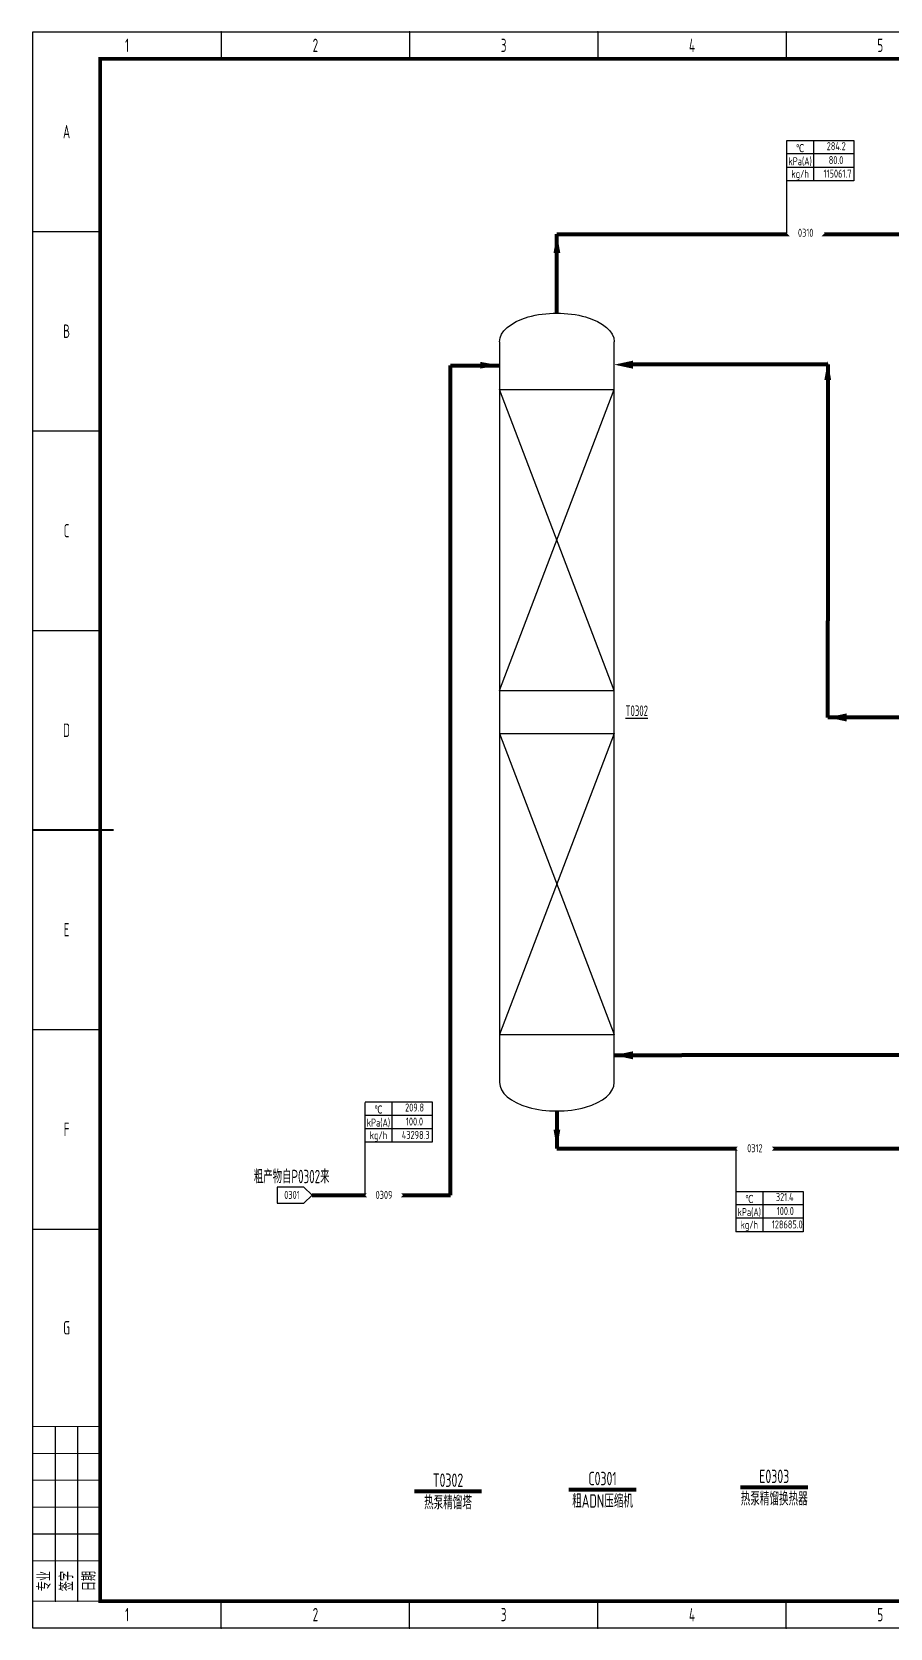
# Model space of a CAD drawing. Header units: millimetres. Extents: x 442 to 10185, y 1370 to 5122.
# Drawn here: x 2058 to 2378, y 2166 to 2760 of the extents above; entities that cross this region are included whole.
import ezdxf

# ---------------------------------------------------------------- set-up
doc = ezdxf.new("R2010")
doc.units = ezdxf.units.MM
doc.set_wipeout_variables(frame=1)
for name, color, linetype, lineweight in [('01-主物流线-粗实线', 132, 'Continuous', 80), ('04-设备内部件-细实线', 181, 'Continuous', 25), ('05-图框与标题栏', 7, 'Continuous', 25), ('07-箭头', 7, 'Continuous', 25), ('09-文本', 7, 'Continuous', 25), ('10-流股代号', 21, 'Continuous', 25), ('12-设备位号线', 7, 'Continuous', 80), ('15-物流表及物流信息标识', 7, 'Continuous', 25), ('17-文字（修改）', 7, 'Continuous', 15)]:
    doc.layers.add(name, color=color, linetype=linetype, lineweight=lineweight)
doc.layers.add('TITLE', color=7, linetype='Continuous')
doc.styles.add('3-gbcbig', font='gbenor.shx', dxfattribs={"width": 0.7, "height": 3, "bigfont": 'gbcbig.shx'})
doc.styles.add('5-gbcbig', font='gbenor.shx', dxfattribs={"width": 0.7, "height": 5, "bigfont": 'gbcbig.shx'})
doc.styles.add('工程字', font='gbenor.shx', dxfattribs={"bigfont": 'gbcbig.shx'})

# ---------------------------------------------------------------- blocks, each defined once
blk = doc.blocks.new('箭头')
at = {"layer": '07-箭头'}
blk.add_lwpolyline([(0, 0, 0, 2.5, 0), (-7, 0, 2.5, 2.5, 0)], format="xyseb", dxfattribs=at)

msp = doc.modelspace()

# ---------------------------------------------------------------- linework, layer by layer
for p, q in [((2232.19, 2644.91), (2232.19, 2369.32)), ((2274.85, 2369.32), (2274.85, 2644.91)), ((2159.37, 2330.37), (2149.37, 2330.37)), ((2149.37, 2330.37), (2149.37, 2324.37)), ((2162.37, 2327.37), (2159.37, 2330.37)), ((2149.37, 2324.37), (2159.37, 2324.37)), ((2159.37, 2324.37), (2162.37, 2327.37))]:
    msp.add_line(p, q)
for points in [[(2274.85, 2636.4, 0, 3, 0), (2281.85, 2636.4, 3, 3, 0)], [(2354.34, 2505.11, 0, 3, 0), (2361.34, 2505.11, 3, 3, 0)], [(2274.85, 2379.39, 0, 3, 0), (2281.85, 2379.39, 3, 3, 0)]]:
    msp.add_lwpolyline(points, format="xyseb")
at = {"extrusion": (0, 0, -1)}
msp.add_ellipse((2253.52, 2644.91), major_axis=(-21.33, 0), ratio=0.5, start_param=0, end_param=3.141593, dxfattribs=at)
msp.add_ellipse((2253.52, 2369.32), major_axis=(-21.33, 0), ratio=0.5, start_param=0, end_param=3.141593)
at = {"layer": '01-主物流线-粗实线'}
for p, q in [((2253.52, 2655.58), (2253.52, 2685.01)), ((2253.52, 2685.01), (2389.14, 2685.01)), ((2213.97, 2636.1), (2232.19, 2636.14)), ((2213.97, 2327.37), (2213.97, 2636.1)), ((2354.34, 2636.4), (2281.85, 2636.4)), ((2354.34, 2636.43), (2354.34, 2541.03)), ((2354.34, 2505.11), (2354.34, 2541.03)), ((2417.04, 2505.11), (2354.34, 2505.11)), ((2274.85, 2379.39), (2299.97, 2379.39)), ((2584.12, 2379.39), (2299.97, 2379.39)), ((2253.52, 2358.66), (2253.52, 2344.68)), ((2253.52, 2344.68), (2536.35, 2344.68)), ((2162.37, 2327.37), (2213.97, 2327.37))]:
    msp.add_line(p, q, dxfattribs=at)
at = {"layer": '04-设备内部件-细实线'}
for p, q in [((2232.19, 2627.16), (2274.85, 2627.16)), ((2232.19, 2515.11), (2274.85, 2627.16)), ((2274.85, 2515.11), (2232.19, 2627.16)), ((2232.19, 2515.11), (2274.85, 2515.11)), ((2232.19, 2499.13), (2274.85, 2499.13)), ((2232.19, 2499.13), (2274.85, 2387.07)), ((2274.85, 2499.13), (2232.19, 2387.07)), ((2232.19, 2387.07), (2274.85, 2387.07))]:
    msp.add_line(p, q, dxfattribs=at)
at = {"layer": '05-图框与标题栏'}
for p, q in [((2128.59, 2760.23), (2128.59, 2750.23)), ((2198.67, 2760.23), (2198.67, 2750.23)), ((2268.75, 2760.23), (2268.75, 2750.23)), ((2338.84, 2760.23), (2338.84, 2750.23)), ((2058.5, 2685.98), (2083.5, 2685.98)), ((2058.5, 2611.73), (2083.5, 2611.73)), ((2058.5, 2537.48), (2083.5, 2537.48)), ((2058.5, 2388.98), (2083.5, 2388.98)), ((2058.5, 2314.73), (2083.5, 2314.73)), ((2066.84, 2176.23), (2066.84, 2241.23)), ((2075.17, 2176.23), (2075.17, 2241.23)), ((2128.59, 2166.23), (2128.59, 2176.23)), ((2198.67, 2166.23), (2198.67, 2176.23)), ((2268.75, 2166.23), (2268.75, 2176.23)), ((2338.84, 2166.23), (2338.84, 2176.23))]:
    msp.add_line(p, q, dxfattribs=at)
at = {"layer": '05-图框与标题栏', "const_width": 1.4}
msp.add_lwpolyline([(2083.5, 2750.23), (2083.5, 2176.23), (2889.5, 2176.23), (2889.5, 2750.23)], close=True, dxfattribs=at)
at = {"layer": '05-图框与标题栏'}
for points, const_width in [([(2058.5, 2463.23), (2088.5, 2463.23)], 0.8), ([(2083.5, 2241.23), (2058.5, 2241.23)], 0.4), ([(2083.5, 2231.23), (2058.5, 2231.23)], 0.4), ([(2083.5, 2221.23), (2058.5, 2221.23)], 0.4), ([(2083.5, 2211.23), (2058.5, 2211.23)], 0.4), ([(2083.5, 2201.23), (2058.5, 2201.23)], 0.4), ([(2083.5, 2191.23), (2058.5, 2191.23)], 0.4), ([(2083.5, 2176.23), (2058.5, 2176.23)], 0.4)]:
    msp.add_lwpolyline(points, dxfattribs=dict(at, const_width=const_width))
for p in [(2128.59, 2760.23), (2128.59, 2760.23), (2128.59, 2760.23), (2198.67, 2760.23), (2198.67, 2760.23), (2198.67, 2760.23), (2268.75, 2760.23), (2268.75, 2760.23), (2268.75, 2760.23), (2338.84, 2760.23), (2338.84, 2760.23), (2338.84, 2760.23), (2066.84, 2176.23), (2075.17, 2176.23), (2128.59, 2166.23), (2198.67, 2166.23), (2268.75, 2166.23), (2338.84, 2166.23)]:
    msp.add_point(p, dxfattribs=at)
at = {"layer": '12-设备位号线'}
for p, q in [((2225.48, 2217.11), (2200.48, 2217.11)), ((2283.01, 2217.73), (2258.01, 2217.73)), ((2346.91, 2218.54), (2321.91, 2218.54))]:
    msp.add_line(p, q, dxfattribs=at)
at = {"layer": '15-物流表及物流信息标识'}
for p, q in [((2339.05, 2719.81), (2364.05, 2719.81)), ((2364.05, 2714.81), (2339.05, 2714.81)), ((2349.05, 2719.81), (2349.05, 2704.81)), ((2364.05, 2719.81), (2364.05, 2704.81)), ((2364.05, 2709.81), (2339.05, 2709.81)), ((2364.05, 2704.81), (2339.05, 2704.81)), ((2182.09, 2362.04), (2207.09, 2362.04)), ((2192.09, 2362.04), (2192.09, 2347.04)), ((2207.09, 2362.04), (2207.09, 2347.04)), ((2207.09, 2357.04), (2182.09, 2357.04)), ((2207.09, 2352.04), (2182.09, 2352.04)), ((2207.09, 2347.04), (2182.09, 2347.04)), ((2320.13, 2328.73), (2345.13, 2328.73)), ((2330.13, 2328.73), (2330.13, 2313.73)), ((2345.13, 2328.73), (2345.13, 2313.73)), ((2345.13, 2323.73), (2320.13, 2323.73)), ((2345.13, 2318.73), (2320.13, 2318.73)), ((2345.13, 2313.73), (2320.13, 2313.73))]:
    msp.add_line(p, q, dxfattribs=at)
at = {"layer": 'TITLE'}
for p, q in [((2058.5, 2760.23), (2899.5, 2760.23)), ((2058.5, 2166.23), (2058.5, 2760.23)), ((2899.5, 2166.23), (2058.5, 2166.23))]:
    msp.add_line(p, q, dxfattribs=at)

# ---------------------------------------------------------------- block references
at = {"layer": '07-箭头'}
for p, rotation in [((2253.52, 2685.01), 90), ((2354.34, 2637.74), 90), ((2253.52, 2344.68), 270)]:
    msp.add_blockref('箭头', p, dxfattribs=dict(at, rotation=rotation))
msp.add_blockref('箭头', (2232.01, 2636.18), dxfattribs=at)

# ---------------------------------------------------------------- texts
at = {"insert": (2283.24, 2507.6), "char_height": 3.955, "attachment_point": 5, "style": '3-gbcbig'}
msp.add_mtext_dynamic_manual_height_columns('{\\LT0302}', width=16.7749, gutter_width=46.14, heights=[16.01], dxfattribs=at)
at = {"layer": '05-图框与标题栏', "char_height": 5, "attachment_point": 5, "style": '5-gbcbig'}
for s, width, gutter_width, insert in [('1', 70.0833, 25, (2093.55, 2755.23)), ('2', 70.0833, 12.5, (2163.63, 2755.23)), ('3', 70.0833, 25, (2233.71, 2755.23)), ('4', 70.0833, 25, (2303.8, 2755.23)), ('5', 70.0833, 25, (2373.88, 2755.23)), ('A', 25, 25, (2071, 2723.1)), ('B', 25, 25, (2071, 2648.85)), ('C', 25, 25, (2071, 2574.6)), ('D', 25, 25, (2071, 2500.35)), ('E', 25, 25, (2071, 2426.1)), ('F', 25, 25, (2071, 2351.85)), ('G', 25, 25, (2071, 2277.98)), ('1', 70.0833, 25, (2093.55, 2171.23)), ('2', 70.0833, 25, (2163.63, 2171.23)), ('3', 70.0833, 25, (2233.71, 2171.23)), ('4', 70.0833, 25, (2303.8, 2171.23)), ('5', 70.0833, 25, (2373.88, 2171.23))]:
    msp.add_mtext_dynamic_manual_height_columns(s, width=width, gutter_width=gutter_width, heights=[0], dxfattribs=dict(at, insert=insert))
at = {"layer": '05-图框与标题栏', "char_height": 5, "attachment_point": 5, "rotation": 90, "style": '工程字'}
for s, insert in [('专业', (2062.67, 2183.73)), ('签字', (2071, 2183.73)), ('日期', (2079.34, 2183.73))]:
    msp.add_mtext_dynamic_manual_height_columns(s, width=8.3333, gutter_width=25, heights=[0], dxfattribs=dict(at, insert=insert))
at = {"layer": '09-文本'}
for s, width, heights, insert, char_height, attachment_point, style in [('粗产物自P0302来', 40, [5.33], (2140.71, 2334.25), 5, 4, '5-gbcbig'), ('0301', 40, [3], (2154.89, 2327.43), 3, 5, '3-gbcbig'), ('{\\W0.75;T0302}\\P{\\A1;\\W0.75;热泵精馏塔}', 59.0038, [13.77], (2212.98, 2217.08), 5, 5, '5-gbcbig'), ('{\\W0.75;C0301}\\P{\\A1;\\W0.75;粗ADN压缩机}', 59.0038, [13.77], (2270.51, 2217.7), 5, 5, '5-gbcbig'), ('{\\W0.75;E0303}\\P{\\A1;\\W0.75;热泵精馏换热器}', 59.0038, [13.77], (2334.41, 2218.51), 5, 5, '5-gbcbig')]:
    msp.add_mtext_dynamic_manual_height_columns(s, width=width, gutter_width=12.5, heights=heights, dxfattribs=dict(at, insert=insert, char_height=char_height, attachment_point=attachment_point, style=style))
at = {"layer": '15-物流表及物流信息标识', "char_height": 3, "style": '3-gbcbig'}
for s, width, insert, attachment_point in [('℃', 10, (2344.05, 2716.96), 5), ('kPa(A)', 10, (2344.05, 2711.96), 5), ('kg/h', 10, (2344.05, 2706.96), 5), ('\\pi3.7375;115061.7', 15, (2349.05, 2709.01), 1), ('℃', 10, (2187.09, 2359.19), 5), ('kPa(A)', 10, (2187.09, 2354.19), 5), ('kg/h', 10, (2187.09, 2349.19), 5), ('\\pi3.6982;43298.3', 15, (2192.09, 2351.24), 1), ('kPa(A)', 10, (2325.13, 2320.88), 5), ('℃', 10, (2325.13, 2325.88), 5), ('kg/h', 10, (2325.13, 2315.88), 5), ('\\pi3.38681;128685.0', 15, (2330.13, 2317.93), 1)]:
    msp.add_mtext_dynamic_manual_height_columns(s, width=width, gutter_width=25, heights=[0], dxfattribs=dict(at, insert=insert, attachment_point=attachment_point))
at = {"layer": '17-文字（修改）', "char_height": 3, "attachment_point": 1, "style": '3-gbcbig'}
for s, insert in [('284.2', (2353.95, 2719.21)), ('\\pi5.66181;80.0', (2349.05, 2714.01)), ('209.8', (2197, 2361.45)), ('\\pi5.22431;100.0', (2192.09, 2356.24)), ('321.4', (2335.03, 2328.14)), ('\\pi5.22431;100.0', (2330.13, 2322.93))]:
    msp.add_mtext_dynamic_manual_height_columns(s, width=15, gutter_width=25, heights=[0], dxfattribs=dict(at, insert=insert))

# ---------------------------------------------------------------- next in the draw order: wipeouts: each hides what was drawn before it
for points in [[(2339.05, 2685.36), (2346.12, 2692.43), (2353.19, 2685.36), (2346.12, 2678.29)], [(2320.13, 2344.68), (2327.2, 2351.76), (2334.27, 2344.68), (2327.2, 2337.61)], [(2182.09, 2327.32), (2189.16, 2334.39), (2196.23, 2327.32), (2189.16, 2320.25)]]:
    msp.add_wipeout(points).dxf.layer = '10-流股代号'

# ---------------------------------------------------------------- next in the draw order: linework, layer by layer
at = {"layer": '15-物流表及物流信息标识'}
for p, q in [((2339.05, 2685.36), (2339.05, 2719.81)), ((2182.09, 2327.32), (2182.09, 2361.77)), ((2320.13, 2344.68), (2320.13, 2313.73))]:
    msp.add_line(p, q, dxfattribs=at)

# ---------------------------------------------------------------- next in the draw order: texts
at = {"layer": '09-文本', "char_height": 3, "attachment_point": 5, "style": '3-gbcbig'}
for s, insert in [('0310', (2346.13, 2685.48)), ('0312', (2327.21, 2344.8)), ('0309', (2189.17, 2327.44))]:
    msp.add_mtext_dynamic_manual_height_columns(s, width=7.0711, gutter_width=12.5, heights=[0], dxfattribs=dict(at, insert=insert))

doc.saveas('drawing.dxf')
